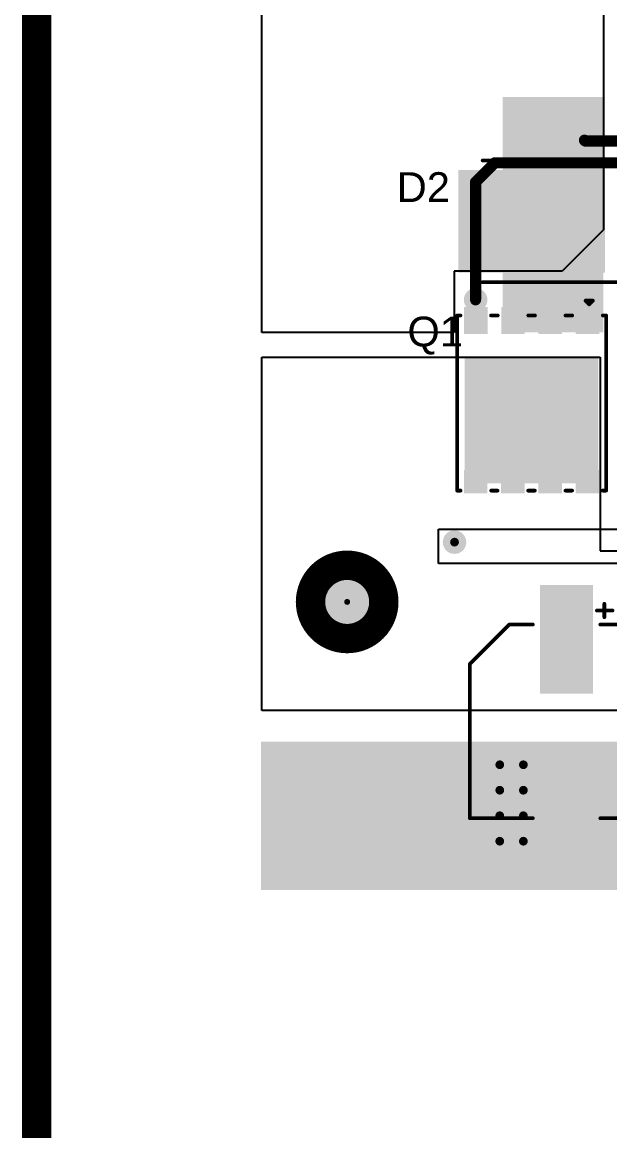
# Model space of a CAD drawing. Header units: millimetres. Extents: x -1.62 to 7.16, y -0.1 to 4.29.
# Drawn here: x -1.622 to -0.833, y 2.024 to 3.511 of the extents above; entities that cross this region are included whole.
import ezdxf

# ---------------------------------------------------------------- set-up
doc = ezdxf.new("R2010")
doc.units = ezdxf.units.MM
doc.header["$MEASUREMENT"] = 0
for name, color, linetype in [('BottomLayer', 5, 'Continuous'), ('BottomSolder', 6, 'Continuous'), ('Mechanical2', 216, 'Continuous'), ('PadHoleLayer', 156, 'Continuous'), ('TopLayer', 1, 'Continuous'), ('TopOverlay', 2, 'Continuous'), ('TopPaste', 8, 'Continuous'), ('TopSolder', 216, 'Continuous'), ('ViaHoleLayer', 16, 'Continuous')]:
    doc.layers.add(name, color=color, linetype=linetype)
doc.styles.add('Arial', font='', dxfattribs={"height": 0.2})
doc.styles.get('Arial').set_extended_font_data('Arial')

# ---------------------------------------------------------------- blocks, each defined once
blk = doc.blocks.new('8_VSONP__5X6__136')
at = {"layer": 'TopLayer'}
for points in [[(-0.0596, -0.0898), (0.1105, -0.0898), (0.1105, 0.0898), (-0.0596, 0.0898)], [(-0.1244, 0.0613), (-0.1244, 0.0889), (-0.0921, 0.0889), (-0.0921, 0.0613)], [(0.122, 0.0887), (0.122, 0.0611), (0.0945, 0.0611), (0.0945, 0.0887)], [(-0.1244, 0.0113), (-0.1244, 0.0389), (-0.0921, 0.0389), (-0.0921, 0.0113)], [(0.122, 0.0387), (0.122, 0.0111), (0.0945, 0.0111), (0.0945, 0.0387)], [(-0.1244, -0.0387), (-0.1244, -0.0111), (-0.0921, -0.0111), (-0.0921, -0.0387)], [(0.122, -0.0113), (0.122, -0.0389), (0.0945, -0.0389), (0.0945, -0.0113)], [(-0.1244, -0.0887), (-0.1244, -0.0611), (-0.0921, -0.0611), (-0.0921, -0.0887)], [(0.122, -0.0613), (0.122, -0.0889), (0.0945, -0.0889), (0.0945, -0.0613)]]:
    blk.add_hatch(color=1, dxfattribs=at).paths.add_polyline_path(points)
at = {"layer": 'TopSolder'}
for points in [[(-0.1264, 0.0593), (-0.1264, 0.0909), (-0.0901, 0.0909), (-0.0901, 0.0593)], [(0.124, 0.0907), (0.124, 0.0591), (0.0925, 0.0591), (0.0925, 0.0907)], [(-0.1264, 0.0093), (-0.1264, 0.0409), (-0.0901, 0.0409), (-0.0901, 0.0093)], [(0.124, 0.0407), (0.124, 0.0091), (0.0925, 0.0091), (0.0925, 0.0407)], [(-0.1264, -0.0407), (-0.1264, -0.0091), (-0.0901, -0.0091), (-0.0901, -0.0407)], [(0.124, -0.0093), (0.124, -0.0409), (0.0925, -0.0409), (0.0925, -0.0093)], [(-0.1264, -0.0907), (-0.1264, -0.0591), (-0.0901, -0.0591), (-0.0901, -0.0907)], [(0.124, -0.0593), (0.124, -0.0909), (0.0925, -0.0909), (0.0925, -0.0593)]]:
    blk.add_hatch(color=216, dxfattribs=at).paths.add_polyline_path(points)
at = {"layer": 'TopOverlay', "const_width": 0.005}
for points in [[(-0.1148, 0.0956), (-0.1148, 0.1001)], [(0.1202, 0.1001), (-0.1148, 0.1001)], [(0.1202, 0.0954), (0.1202, 0.1001)], [(-0.1297, 0.0774), (-0.1347, 0.0824)], [(-0.1347, 0.0724), (-0.1347, 0.0824)], [(-0.1347, 0.0724), (-0.1297, 0.0774)], [(-0.1148, 0.0456), (-0.1148, 0.0546)], [(0.1202, 0.0454), (0.1202, 0.0544)], [(-0.1148, -0.0044), (-0.1148, 0.0046)], [(0.1202, -0.0046), (0.1202, 0.0044)], [(-0.1148, -0.0544), (-0.1148, -0.0454)], [(0.1202, -0.0542), (0.1202, -0.0456)], [(-0.1148, -0.0999), (-0.1148, -0.0954)], [(0.1202, -0.0999), (-0.1148, -0.0999)], [(0.1202, -0.0999), (0.1202, -0.0952)]]:
    blk.add_lwpolyline(points, dxfattribs=at)
at = {"layer": 'TopOverlay', "const_width": 0.0025}
for points in [[(-0.1161, 0.1001, 1), (-0.1136, 0.1001, 1)], [(-0.1161, 0.1001, 1), (-0.1136, 0.1001, 1)], [(-0.1161, 0.0956, 1), (-0.1136, 0.0956, 1)], [(0.1189, 0.1001, 1), (0.1214, 0.1001, 1)], [(0.1189, 0.1001, 1), (0.1214, 0.1001, 1)], [(0.1189, 0.0954, 1), (0.1214, 0.0954, 1)], [(-0.136, 0.0824, 1), (-0.1335, 0.0824, 1)], [(-0.136, 0.0824, 1), (-0.1335, 0.0824, 1)], [(-0.136, 0.0724, 1), (-0.1335, 0.0724, 1)], [(-0.136, 0.0724, 1), (-0.1335, 0.0724, 1)], [(-0.131, 0.0774, 1), (-0.1285, 0.0774, 1)], [(-0.131, 0.0774, 1), (-0.1285, 0.0774, 1)], [(-0.1161, 0.0546, 1), (-0.1136, 0.0546, 1)], [(-0.1161, 0.0456, 1), (-0.1136, 0.0456, 1)], [(0.1189, 0.0544, 1), (0.1214, 0.0544, 1)], [(0.1189, 0.0454, 1), (0.1214, 0.0454, 1)], [(-0.1161, 0.0046, 1), (-0.1136, 0.0046, 1)], [(0.1189, 0.0044, 1), (0.1214, 0.0044, 1)], [(-0.1161, -0.0044, 1), (-0.1136, -0.0044, 1)], [(0.1189, -0.0046, 1), (0.1214, -0.0046, 1)], [(-0.1161, -0.0454, 1), (-0.1136, -0.0454, 1)], [(0.1189, -0.0456, 1), (0.1214, -0.0456, 1)], [(-0.1161, -0.0544, 1), (-0.1136, -0.0544, 1)], [(0.1189, -0.0542, 1), (0.1214, -0.0542, 1)], [(-0.1161, -0.0954, 1), (-0.1136, -0.0954, 1)], [(-0.1161, -0.0999, 1), (-0.1136, -0.0999, 1)], [(-0.1161, -0.0999, 1), (-0.1136, -0.0999, 1)], [(0.1189, -0.0952, 1), (0.1214, -0.0952, 1)], [(0.1189, -0.0999, 1), (0.1214, -0.0999, 1)], [(0.1189, -0.0999, 1), (0.1214, -0.0999, 1)]]:
    blk.add_lwpolyline(points, format="xyb", close=True, dxfattribs=at)
blk = doc.blocks.new('P_____DI_5_176')
at = {"layer": 'TopLayer'}
for points in [[(-0.1765, -0.0669), (-0.1765, 0.0669), (0.0165, 0.0669), (0.0165, -0.0669)], [(0.0524, 0.0087), (0.0524, 0.0638), (0.1076, 0.0638), (0.1076, 0.0087)], [(0.0524, -0.0638), (0.0524, -0.0087), (0.1076, -0.0087), (0.1076, -0.0638)]]:
    blk.add_hatch(color=1, dxfattribs=at).paths.add_polyline_path(points)
at = {"layer": 'TopPaste'}
for points in [[(-0.1765, -0.0669), (-0.1765, 0.0669), (0.0165, 0.0669), (0.0165, -0.0669)], [(0.0524, 0.0087), (0.0524, 0.0638), (0.1076, 0.0638), (0.1076, 0.0087)], [(0.0524, -0.0638), (0.0524, -0.0087), (0.1076, -0.0087), (0.1076, -0.0638)]]:
    blk.add_hatch(color=8, dxfattribs=at).paths.add_polyline_path(points)
at = {"layer": 'TopSolder'}
for points in [[(-0.1785, -0.0689), (-0.1785, 0.0689), (0.0185, 0.0689), (0.0185, -0.0689)], [(0.0504, 0.0067), (0.0504, 0.0658), (0.1096, 0.0658), (0.1096, 0.0067)], [(0.0504, -0.0658), (0.0504, -0.0067), (0.1096, -0.0067), (0.1096, -0.0658)]]:
    blk.add_hatch(color=216, dxfattribs=at).paths.add_polyline_path(points)
at = {"layer": 'TopOverlay'}
for points, const_width in [([(-0.1457, 0.0817), (0.0709, 0.0817)], 0.005), ([(0.0912, -0.0784), (0.0962, -0.0734)], 0.01), ([(0.0912, -0.0784), (0.1012, -0.0784)], 0.01), ([(0.0962, -0.0734), (0.1012, -0.0784)], 0.01), ([(-0.1457, -0.0817), (0.0709, -0.0817)], 0.005)]:
    blk.add_lwpolyline(points, dxfattribs=dict(at, const_width=const_width))
for points, const_width in [([(-0.1469, 0.0817, 1), (-0.1444, 0.0817, 1)], 0.0025), ([(0.0696, 0.0817, 1), (0.0721, 0.0817, 1)], 0.0025), ([(0.0887, -0.0784, 1), (0.0937, -0.0784, 1)], 0.005), ([(0.0887, -0.0784, 1), (0.0937, -0.0784, 1)], 0.005), ([(0.0937, -0.0734, 1), (0.0987, -0.0734, 1)], 0.005), ([(0.0937, -0.0734, 1), (0.0987, -0.0734, 1)], 0.005), ([(0.0987, -0.0784, 1), (0.1037, -0.0784, 1)], 0.005), ([(0.0987, -0.0784, 1), (0.1037, -0.0784, 1)], 0.005), ([(-0.1469, -0.0817, 1), (-0.1444, -0.0817, 1)], 0.0025), ([(0.0696, -0.0817, 1), (0.0721, -0.0817, 1)], 0.0025)]:
    blk.add_lwpolyline(points, format="xyb", close=True, dxfattribs=dict(at, const_width=const_width))
blk = doc.blocks.new('50SVPF10M_228')
at = {"layer": 'TopLayer'}
for points in [[(-0.1791, 0.0315), (-0.0413, 0.0315), (-0.0413, -0.0315), (-0.1791, -0.0315)], [(0.0413, 0.0315), (0.1791, 0.0315), (0.1791, -0.0315), (0.0413, -0.0315)]]:
    blk.add_hatch(color=1, dxfattribs=at).paths.add_polyline_path(points)
at = {"layer": 'TopPaste'}
for points in [[(-0.1791, 0.0315), (-0.0413, 0.0315), (-0.0413, -0.0315), (-0.1791, -0.0315)], [(0.0413, 0.0315), (0.1791, 0.0315), (0.1791, -0.0315), (0.0413, -0.0315)]]:
    blk.add_hatch(color=8, dxfattribs=at).paths.add_polyline_path(points)
at = {"layer": 'TopSolder'}
for points in [[(-0.1831, 0.0355), (-0.0373, 0.0355), (-0.0373, -0.0355), (-0.1831, -0.0355)], [(0.0373, 0.0355), (0.1831, 0.0355), (0.1831, -0.0355), (0.0373, -0.0355)]]:
    blk.add_hatch(color=216, dxfattribs=at).paths.add_polyline_path(points)
at = {"layer": 'TopOverlay', "const_width": 0.005}
for points in [[(-0.1299, 0.0768), (-0.0768, 0.1299)], [(0.1299, 0.1299), (-0.0768, 0.1299)], [(0.1299, 0.0453), (0.1299, 0.1299)], [(-0.1299, 0.0453), (-0.1299, 0.0768)], [(-0.1488, 0.0407), (-0.1488, 0.0617)], [(-0.1398, 0.0507), (-0.1578, 0.0507)], [(-0.1299, -0.0768), (-0.1299, -0.0453)], [(0.1299, -0.1299), (0.1299, -0.0453)], [(-0.0768, -0.1299), (-0.1299, -0.0768)], [(0.1299, -0.1299), (-0.0768, -0.1299)]]:
    blk.add_lwpolyline(points, dxfattribs=at)
at = {"layer": 'TopOverlay', "const_width": 0.0025}
for points in [[(-0.078, 0.1299, 1), (-0.0755, 0.1299, 1)], [(-0.078, 0.1299, 1), (-0.0755, 0.1299, 1)], [(0.1287, 0.1299, 1), (0.1312, 0.1299, 1)], [(0.1287, 0.1299, 1), (0.1312, 0.1299, 1)], [(-0.1312, 0.0768, 1), (-0.1287, 0.0768, 1)], [(-0.1312, 0.0768, 1), (-0.1287, 0.0768, 1)], [(-0.15, 0.0617, 1), (-0.1475, 0.0617, 1)], [(-0.159, 0.0507, 1), (-0.1565, 0.0507, 1)], [(-0.141, 0.0507, 1), (-0.1385, 0.0507, 1)], [(-0.1312, 0.0453, 1), (-0.1287, 0.0453, 1)], [(0.1287, 0.0453, 1), (0.1312, 0.0453, 1)], [(-0.15, 0.0407, 1), (-0.1475, 0.0407, 1)], [(-0.1312, -0.0453, 1), (-0.1287, -0.0453, 1)], [(0.1287, -0.0453, 1), (0.1312, -0.0453, 1)], [(-0.1312, -0.0768, 1), (-0.1287, -0.0768, 1)], [(-0.1312, -0.0768, 1), (-0.1287, -0.0768, 1)], [(-0.078, -0.1299, 1), (-0.0755, -0.1299, 1)], [(-0.078, -0.1299, 1), (-0.0755, -0.1299, 1)], [(0.1287, -0.1299, 1), (0.1312, -0.1299, 1)], [(0.1287, -0.1299, 1), (0.1312, -0.1299, 1)]]:
    blk.add_lwpolyline(points, format="xyb", close=True, dxfattribs=at)

msp = doc.modelspace()

# ---------------------------------------------------------------- hatches: boundary and pattern name
at = {"layer": 'BottomLayer'}
h = msp.add_hatch(color=5, dxfattribs=at)
edge = h.paths.add_edge_path()
edge.add_arc((-0.867, 3.353), 0.0118, 0, 360)
h = msp.add_hatch(color=5, dxfattribs=at)
edge = h.paths.add_edge_path()
edge.add_arc((-1.0131, 3.1389), 0.0118, 0, 360)
h = msp.add_hatch(color=5, dxfattribs=at)
edge = h.paths.add_edge_path()
edge.add_arc((-1.0414, 2.8137), 0.0118, 0, 360)
h = msp.add_hatch(color=5, dxfattribs=at)
edge = h.paths.add_edge_path()
edge.add_arc((-0.9807, 2.515), 0.0118, 0, 360)
h = msp.add_hatch(color=5, dxfattribs=at)
edge = h.paths.add_edge_path()
edge.add_arc((-0.949, 2.515), 0.0118, 0, 360)
h = msp.add_hatch(color=5, dxfattribs=at)
edge = h.paths.add_edge_path()
edge.add_arc((-0.9807, 2.4808), 0.0118, 0, 360)
h = msp.add_hatch(color=5, dxfattribs=at)
edge = h.paths.add_edge_path()
edge.add_arc((-0.949, 2.4808), 0.0118, 0, 360)
h = msp.add_hatch(color=5, dxfattribs=at)
edge = h.paths.add_edge_path()
edge.add_arc((-0.9807, 2.4466), 0.0118, 0, 360)
h = msp.add_hatch(color=5, dxfattribs=at)
edge = h.paths.add_edge_path()
edge.add_arc((-0.949, 2.4466), 0.0118, 0, 360)
h = msp.add_hatch(color=5, dxfattribs=at)
edge = h.paths.add_edge_path()
edge.add_arc((-0.9807, 2.4124), 0.0118, 0, 360)
h = msp.add_hatch(color=5, dxfattribs=at)
edge = h.paths.add_edge_path()
edge.add_arc((-0.949, 2.4124), 0.0118, 0, 360)
at = {"layer": 'BottomSolder'}
h = msp.add_hatch(color=6, dxfattribs=at)
edge = h.paths.add_edge_path()
edge.add_arc((-0.867, 3.353), 0.0158, 0, 360)
h = msp.add_hatch(color=6, dxfattribs=at)
edge = h.paths.add_edge_path()
edge.add_arc((-1.0131, 3.1389), 0.0158, 0, 360)
h = msp.add_hatch(color=6, dxfattribs=at)
edge = h.paths.add_edge_path()
edge.add_arc((-1.0414, 2.8137), 0.0158, 0, 360)
h = msp.add_hatch(color=6, dxfattribs=at)
edge = h.paths.add_edge_path()
edge.add_arc((-1.1855, 2.7335), 0.004, 0, 360)
h = msp.add_hatch(color=6, dxfattribs=at)
edge = h.paths.add_edge_path()
edge.add_arc((-0.9807, 2.515), 0.0158, 0, 360)
h = msp.add_hatch(color=6, dxfattribs=at)
edge = h.paths.add_edge_path()
edge.add_arc((-0.949, 2.515), 0.0158, 0, 360)
h = msp.add_hatch(color=6, dxfattribs=at)
edge = h.paths.add_edge_path()
edge.add_arc((-0.9807, 2.4808), 0.0158, 0, 360)
h = msp.add_hatch(color=6, dxfattribs=at)
edge = h.paths.add_edge_path()
edge.add_arc((-0.949, 2.4808), 0.0158, 0, 360)
h = msp.add_hatch(color=6, dxfattribs=at)
edge = h.paths.add_edge_path()
edge.add_arc((-0.9807, 2.4466), 0.0158, 0, 360)
h = msp.add_hatch(color=6, dxfattribs=at)
edge = h.paths.add_edge_path()
edge.add_arc((-0.949, 2.4466), 0.0158, 0, 360)
h = msp.add_hatch(color=6, dxfattribs=at)
edge = h.paths.add_edge_path()
edge.add_arc((-0.9807, 2.4124), 0.0158, 0, 360)
h = msp.add_hatch(color=6, dxfattribs=at)
edge = h.paths.add_edge_path()
edge.add_arc((-0.949, 2.4124), 0.0158, 0, 360)
at = {"layer": 'PadHoleLayer'}
h = msp.add_hatch(color=156, dxfattribs=at)
edge = h.paths.add_edge_path()
edge.add_arc((-1.1855, 2.7335), 0.063, 0, 360)
at = {"layer": 'TopLayer'}
for points in [[(-0.9767, 3.0951), (-0.8415, 3.0951), (-0.8415, 3.411), (-0.9767, 3.411)], [(-1.0035, 3.1393), (-1.0225, 3.1393), (-1.0225, 3.1113), (-1.0035, 3.1113)], [(-1.301, 2.347), (-0.434, 2.347), (-0.434, 2.546), (-1.301, 2.546)]]:
    msp.add_hatch(color=1, dxfattribs=at).paths.add_polyline_path(points)
h = msp.add_hatch(color=1, dxfattribs=at)
edge = h.paths.add_edge_path()
edge.add_arc((-0.867, 3.353), 0.0118, 0, 360)
h = msp.add_hatch(color=1, dxfattribs=at)
edge = h.paths.add_edge_path()
edge.add_arc((-1.0131, 3.1389), 0.0118, 0, 360)
h = msp.add_hatch(color=1, dxfattribs=at)
edge = h.paths.add_edge_path()
edge.add_arc((-1.0414, 2.8137), 0.0118, 0, 360)
h = msp.add_hatch(color=1, dxfattribs=at)
edge = h.paths.add_edge_path()
edge.add_arc((-0.9807, 2.515), 0.0118, 0, 360)
h = msp.add_hatch(color=1, dxfattribs=at)
edge = h.paths.add_edge_path()
edge.add_arc((-0.949, 2.515), 0.0118, 0, 360)
h = msp.add_hatch(color=1, dxfattribs=at)
edge = h.paths.add_edge_path()
edge.add_arc((-0.9807, 2.4808), 0.0118, 0, 360)
h = msp.add_hatch(color=1, dxfattribs=at)
edge = h.paths.add_edge_path()
edge.add_arc((-0.949, 2.4808), 0.0118, 0, 360)
h = msp.add_hatch(color=1, dxfattribs=at)
edge = h.paths.add_edge_path()
edge.add_arc((-0.9807, 2.4466), 0.0118, 0, 360)
h = msp.add_hatch(color=1, dxfattribs=at)
edge = h.paths.add_edge_path()
edge.add_arc((-0.949, 2.4466), 0.0118, 0, 360)
h = msp.add_hatch(color=1, dxfattribs=at)
edge = h.paths.add_edge_path()
edge.add_arc((-0.9807, 2.4124), 0.0118, 0, 360)
h = msp.add_hatch(color=1, dxfattribs=at)
edge = h.paths.add_edge_path()
edge.add_arc((-0.949, 2.4124), 0.0118, 0, 360)
at = {"layer": 'TopSolder'}
h = msp.add_hatch(color=216, dxfattribs=at)
edge = h.paths.add_edge_path()
edge.add_arc((-0.867, 3.353), 0.0158, 0, 360)
h = msp.add_hatch(color=216, dxfattribs=at)
edge = h.paths.add_edge_path()
edge.add_arc((-1.0131, 3.1389), 0.0158, 0, 360)
h = msp.add_hatch(color=216, dxfattribs=at)
edge = h.paths.add_edge_path()
edge.add_arc((-1.0414, 2.8137), 0.0158, 0, 360)
h = msp.add_hatch(color=216, dxfattribs=at)
edge = h.paths.add_edge_path()
edge.add_arc((-1.1855, 2.7335), 0.004, 0, 360)
h = msp.add_hatch(color=216, dxfattribs=at)
edge = h.paths.add_edge_path()
edge.add_arc((-0.9807, 2.515), 0.0158, 0, 360)
h = msp.add_hatch(color=216, dxfattribs=at)
edge = h.paths.add_edge_path()
edge.add_arc((-0.949, 2.515), 0.0158, 0, 360)
h = msp.add_hatch(color=216, dxfattribs=at)
edge = h.paths.add_edge_path()
edge.add_arc((-0.9807, 2.4808), 0.0158, 0, 360)
h = msp.add_hatch(color=216, dxfattribs=at)
edge = h.paths.add_edge_path()
edge.add_arc((-0.949, 2.4808), 0.0158, 0, 360)
h = msp.add_hatch(color=216, dxfattribs=at)
edge = h.paths.add_edge_path()
edge.add_arc((-0.9807, 2.4466), 0.0158, 0, 360)
h = msp.add_hatch(color=216, dxfattribs=at)
edge = h.paths.add_edge_path()
edge.add_arc((-0.949, 2.4466), 0.0158, 0, 360)
h = msp.add_hatch(color=216, dxfattribs=at)
edge = h.paths.add_edge_path()
edge.add_arc((-0.9807, 2.4124), 0.0158, 0, 360)
h = msp.add_hatch(color=216, dxfattribs=at)
edge = h.paths.add_edge_path()
edge.add_arc((-0.949, 2.4124), 0.0158, 0, 360)
at = {"layer": 'ViaHoleLayer'}
h = msp.add_hatch(color=16, dxfattribs=at)
edge = h.paths.add_edge_path()
edge.add_arc((-0.867, 3.353), 0.00591, 0, 360)
h = msp.add_hatch(color=16, dxfattribs=at)
edge = h.paths.add_edge_path()
edge.add_arc((-1.0131, 3.1389), 0.00591, 0, 360)
h = msp.add_hatch(color=16, dxfattribs=at)
edge = h.paths.add_edge_path()
edge.add_arc((-1.0414, 2.8137), 0.00591, 0, 360)
h = msp.add_hatch(color=16, dxfattribs=at)
edge = h.paths.add_edge_path()
edge.add_arc((-0.9807, 2.515), 0.00591, 0, 360)
h = msp.add_hatch(color=16, dxfattribs=at)
edge = h.paths.add_edge_path()
edge.add_arc((-0.949, 2.515), 0.00591, 0, 360)
h = msp.add_hatch(color=16, dxfattribs=at)
edge = h.paths.add_edge_path()
edge.add_arc((-0.9807, 2.4808), 0.00591, 0, 360)
h = msp.add_hatch(color=16, dxfattribs=at)
edge = h.paths.add_edge_path()
edge.add_arc((-0.949, 2.4808), 0.00591, 0, 360)
h = msp.add_hatch(color=16, dxfattribs=at)
edge = h.paths.add_edge_path()
edge.add_arc((-0.9807, 2.4466), 0.00591, 0, 360)
h = msp.add_hatch(color=16, dxfattribs=at)
edge = h.paths.add_edge_path()
edge.add_arc((-0.949, 2.4466), 0.00591, 0, 360)
h = msp.add_hatch(color=16, dxfattribs=at)
edge = h.paths.add_edge_path()
edge.add_arc((-0.9807, 2.4124), 0.00591, 0, 360)
h = msp.add_hatch(color=16, dxfattribs=at)
edge = h.paths.add_edge_path()
edge.add_arc((-0.949, 2.4124), 0.00591, 0, 360)

# ---------------------------------------------------------------- linework, layer by layer
at = {"layer": 'BottomLayer'}
for p, q in [((-1.063, 2.785), (-1.063, 2.831)), ((-1.063, 2.831), (-0.3525, 2.831)), ((-0.119, 2.785), (-1.063, 2.785))]:
    msp.add_line(p, q, dxfattribs=at)
at = {"layer": 'BottomLayer', "const_width": 0.015}
for points in [[(-0.867, 3.353), (-0.866, 3.352)], [(-0.866, 3.352), (-0.298, 3.352)], [(-1.0131, 3.2969), (-0.9873, 3.3227)], [(-0.9873, 3.3227), (-0.2833, 3.3227)], [(-1.0131, 3.1389), (-1.0131, 3.2969)]]:
    msp.add_lwpolyline(points, dxfattribs=at)
at = {"layer": 'BottomLayer', "const_width": 0.0075}
for points in [[(-0.8708, 3.353, 1), (-0.8632, 3.353, 1)], [(-0.8698, 3.352, 1), (-0.8622, 3.352, 1)], [(-0.8698, 3.352, 1), (-0.8622, 3.352, 1)], [(-0.9911, 3.3227, 1), (-0.9836, 3.3227, 1)], [(-0.9911, 3.3227, 1), (-0.9836, 3.3227, 1)], [(-1.0169, 3.2969, 1), (-1.0094, 3.2969, 1)], [(-1.0169, 3.2969, 1), (-1.0094, 3.2969, 1)], [(-1.0169, 3.1389, 1), (-1.0094, 3.1389, 1)]]:
    msp.add_lwpolyline(points, format="xyb", close=True, dxfattribs=at)
at = {"layer": 'Mechanical2', "const_width": 0.0394}
msp.add_lwpolyline([(-1.6021, 4.1715), (-1.6021, 0.7524)], dxfattribs=at)
at = {"layer": 'Mechanical2'}
for points, const_width in [([(-1.1363, 2.7335, 1), (-1.2347, 2.7335, 1)], 0.0394), ([(-1.2446, 2.7335, 1), (-1.2249, 2.7335, 1)], 0.0197), ([(-1.1461, 2.7335, 1), (-1.1265, 2.7335, 1)], 0.0197)]:
    msp.add_lwpolyline(points, format="xyb", close=True, dxfattribs=dict(at, const_width=const_width))
at = {"layer": 'TopLayer'}
for p, q in [((-1.3, 3.0951), (-1.3, 4.0023)), ((-0.8415, 3.632), (-0.8415, 3.2328)), ((-0.8415, 3.2328), (-0.8971, 3.1773)), ((-0.958, 3.1773), (-1.0417, 3.1773)), ((-1.0417, 3.1773), (-1.0417, 3.0951)), ((-0.8971, 3.1773), (-0.958, 3.1773)), ((-1.214, 3.0951), (-1.3, 3.0951)), ((-1.0417, 3.0951), (-1.214, 3.0951)), ((-1.3, 2.588), (-1.3, 3.062)), ((-1.3, 3.062), (-0.846, 3.062)), ((-0.846, 3.062), (-0.846, 2.802)), ((-1.1918, 2.7977), (-1.2042, 2.7952)), ((-1.1792, 2.7977), (-1.1918, 2.7977)), ((-1.1668, 2.7952), (-1.1792, 2.7977)), ((-0.846, 2.802), (-0.8193, 2.802)), ((-1.2264, 2.7833), (-1.2354, 2.7744)), ((-1.2159, 2.7904), (-1.2264, 2.7833)), ((-1.2042, 2.7952), (-1.2159, 2.7904)), ((-1.1551, 2.7904), (-1.1668, 2.7952)), ((-1.1446, 2.7833), (-1.1551, 2.7904)), ((-1.1356, 2.7744), (-1.1446, 2.7833)), ((-1.2354, 2.7744), (-1.2424, 2.7639)), ((-1.1286, 2.7639), (-1.1356, 2.7744)), ((-1.2473, 2.7522), (-1.2497, 2.7398)), ((-1.2424, 2.7639), (-1.2473, 2.7522)), ((-1.1238, 2.7522), (-1.1286, 2.7639)), ((-1.1213, 2.7398), (-1.1238, 2.7522)), ((-1.2497, 2.7398), (-1.2497, 2.7271)), ((-1.1213, 2.7271), (-1.1213, 2.7398)), ((-1.2497, 2.7271), (-1.2473, 2.7147)), ((-1.1238, 2.7147), (-1.1213, 2.7271)), ((-1.2473, 2.7147), (-1.2424, 2.703)), ((-1.1286, 2.703), (-1.1238, 2.7147)), ((-1.2424, 2.703), (-1.2354, 2.6925)), ((-1.1356, 2.6925), (-1.1286, 2.703)), ((-1.2354, 2.6925), (-1.2264, 2.6836)), ((-1.2264, 2.6836), (-1.2159, 2.6766)), ((-1.1551, 2.6766), (-1.1446, 2.6836)), ((-1.1446, 2.6836), (-1.1356, 2.6925)), ((-1.2159, 2.6766), (-1.2042, 2.6717)), ((-1.2042, 2.6717), (-1.1918, 2.6693)), ((-1.1918, 2.6693), (-1.1792, 2.6693)), ((-1.1792, 2.6693), (-1.1668, 2.6717)), ((-1.1668, 2.6717), (-1.1551, 2.6766)), ((-0.126, 2.588), (-1.3, 2.588))]:
    msp.add_line(p, q, dxfattribs=at)

# ---------------------------------------------------------------- block references
msp.add_blockref('P_____DI_5_176', (-0.858, 3.2442))
at = {"rotation": 270}
for name, p in [('8_VSONP__5X6__136', (-0.938, 3.003)), ('50SVPF10M_228', (-0.891, 2.5732))]:
    msp.add_blockref(name, p, dxfattribs=at)

# ---------------------------------------------------------------- texts
at = {"layer": 'TopOverlay', "style": 'Arial'}
for s, p in [('D2', (-1.119, 3.2701)), ('Q1', (-1.1046, 3.0763))]:
    msp.add_text(s, height=0.04, dxfattribs=at).set_placement(p)

doc.saveas('drawing.dxf')
